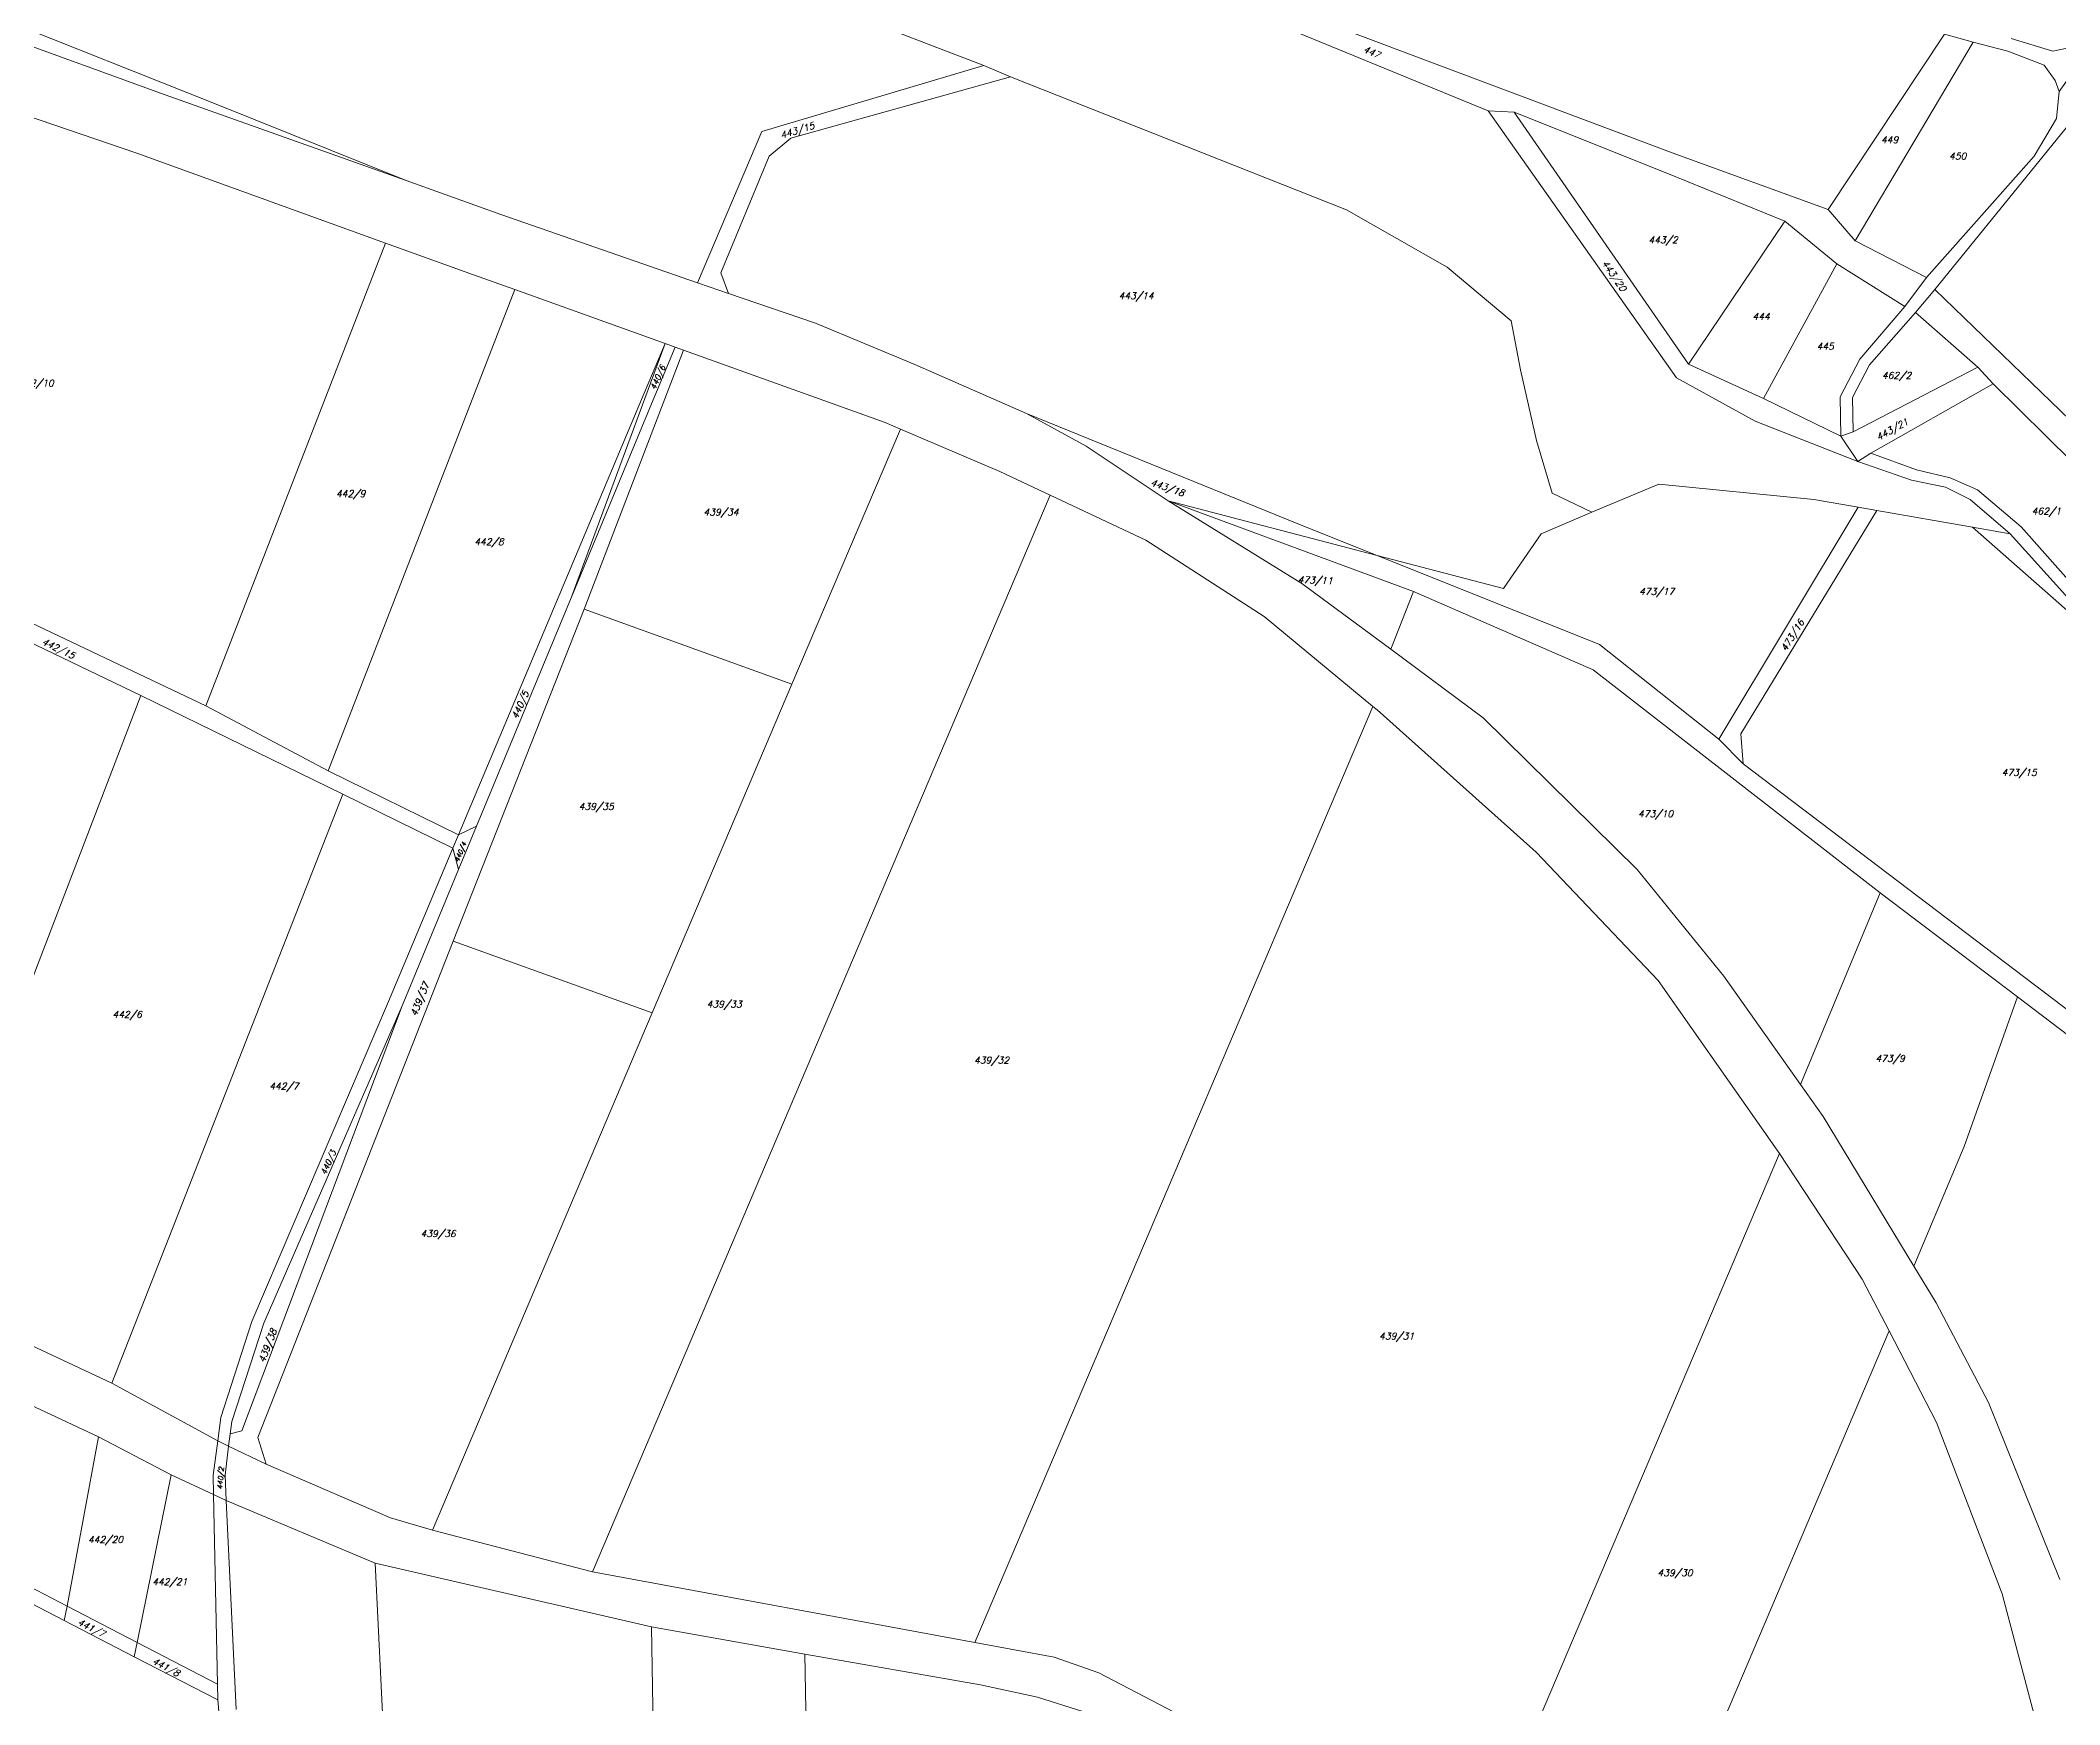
# Model space of a CAD drawing. Header units: millimetres. Extents: x -626414 to -622734, y -1174816 to -1171998.
# Drawn here: x -626152 to -625640, y -1172998 to -1172577 of the extents above; entities that cross this region are included whole.
import ezdxf
from ezdxf.enums import TextEntityAlignment as Align

# ---------------------------------------------------------------- set-up
doc = ezdxf.new("R2010")
doc.units = ezdxf.units.MM
doc.layers.add('Dobrinsko_hranice parcel', color=7, linetype='Continuous', lineweight=0)
doc.layers.add('Dobrinsko_parcelní čísla', color=7, linetype='Continuous', lineweight=0)
doc.styles.add('Style-ITALICS', font='ITALICS.shx')

msp = doc.modelspace()

# ---------------------------------------------------------------- linework, layer by layer
at = {"layer": 'Dobrinsko_hranice parcel', "color": 7, "linetype": 'Continuous', "lineweight": 13}
for p, q in [((-626225.36, -1172545.94), (-626107.93, -1172592.58)), ((-626192.97, -1172564.04), (-626120.43, -1172590.41)), ((-625840.27, -1172566.82), (-625737.42, -1172605.47)), ((-625912.9, -1172582.98), (-625941.11, -1172572.19)), ((-625842.48, -1172570.9), (-625785.07, -1172594.48)), ((-625669.39, -1172575.05), (-625698.82, -1172619.46)), ((-625669.39, -1172575.05), (-625662.05, -1172577.09)), ((-625662.05, -1172577.09), (-625692.01, -1172627.39)), ((-625662.05, -1172577.09), (-625653.31, -1172579.33)), ((-625653.31, -1172579.33), (-625644.04, -1172582.87)), ((-625652.41, -1172576.12), (-625641.86, -1172579.3)), ((-625641.86, -1172579.3), (-625631.38, -1172577.12)), ((-625631.38, -1172577.12), (-625640.24, -1172589.58)), ((-626127.65, -1172605.2), (-626199.44, -1172580.73)), ((-625969.17, -1172599.72), (-625912.9, -1172582.98)), ((-625906.16, -1172585.82), (-625912.9, -1172582.98)), ((-625644.04, -1172582.87), (-625641.3, -1172586.74)), ((-626120.43, -1172590.41), (-626059.34, -1172612.16)), ((-625906.16, -1172585.82), (-625961.81, -1172601.43)), ((-625820.91, -1172619.59), (-625906.16, -1172585.82)), ((-625641.3, -1172586.74), (-625640.24, -1172589.58)), ((-625640.24, -1172589.58), (-625640.93, -1172596.39)), ((-626107.93, -1172592.58), (-626059.34, -1172612.16)), ((-625785.07, -1172594.48), (-625778.46, -1172594.78)), ((-625785.07, -1172594.48), (-625737.31, -1172662.15)), ((-625778.46, -1172594.78), (-625734.21, -1172658.65)), ((-625778.46, -1172594.78), (-625739.72, -1172610.29)), ((-625985.48, -1172638.09), (-625969.17, -1172599.72)), ((-625637.4, -1172597.41), (-625671.81, -1172639.72)), ((-625640.93, -1172596.39), (-625646.64, -1172605.95)), ((-626064.62, -1172627.98), (-626127.65, -1172605.2)), ((-625967.33, -1172605.97), (-625979.58, -1172635.53)), ((-625961.81, -1172601.43), (-625967.33, -1172605.97)), ((-625737.42, -1172605.47), (-625698.82, -1172619.46)), ((-625673.89, -1172636.72), (-625646.64, -1172605.95)), ((-625739.72, -1172610.29), (-625709.82, -1172622.44)), ((-626059.34, -1172612.16), (-626035.34, -1172620.71)), ((-626035.34, -1172620.71), (-625985.48, -1172638.09)), ((-625795.46, -1172634.06), (-625820.91, -1172619.59)), ((-625698.82, -1172619.46), (-625692.01, -1172627.39)), ((-625709.82, -1172622.44), (-625734.21, -1172658.65)), ((-625709.82, -1172622.44), (-625696.63, -1172633.26)), ((-626064.62, -1172627.98), (-626110.1, -1172745.32)), ((-626042.28, -1172636), (-626064.62, -1172627.98)), ((-625692.01, -1172627.39), (-625673.89, -1172636.72)), ((-626031.83, -1172639.75), (-626042.28, -1172636)), ((-625979.58, -1172635.53), (-625977.61, -1172640.78)), ((-625779.21, -1172647.69), (-625795.46, -1172634.06)), ((-625696.63, -1172633.26), (-625715.26, -1172667.35)), ((-625696.63, -1172633.26), (-625679.43, -1172644.05)), ((-626031.83, -1172639.75), (-626079.1, -1172761.75)), ((-625993.72, -1172653.41), (-626031.83, -1172639.75)), ((-625985.48, -1172638.09), (-625982.55, -1172639.11)), ((-625982.55, -1172639.11), (-625977.61, -1172640.78)), ((-625977.61, -1172640.78), (-625955.57, -1172648.25)), ((-625673.89, -1172636.72), (-625679.43, -1172644.05)), ((-625671.81, -1172639.72), (-625676.74, -1172645.59)), ((-625632.6, -1172677.56), (-625671.81, -1172639.72)), ((-625679.43, -1172644.05), (-625690.81, -1172657.4)), ((-625676.74, -1172645.59), (-625688.32, -1172658.87)), ((-625676.74, -1172645.59), (-625660.93, -1172659.47)), ((-625955.57, -1172648.25), (-625930.39, -1172658.74)), ((-625776.88, -1172660.13), (-625779.21, -1172647.69)), ((-626017.49, -1172717.88), (-625993.72, -1172653.41)), ((-625989.01, -1172655.1), (-626014.22, -1172720.8)), ((-625999.69, -1172667.61), (-625993.72, -1172653.41)), ((-625997.13, -1172668.74), (-625991.16, -1172654.33)), ((-625991.16, -1172654.33), (-625993.72, -1172653.41)), ((-625989.01, -1172655.1), (-625991.16, -1172654.33)), ((-625937.94, -1172673.5), (-625989.01, -1172655.1)), ((-625930.39, -1172658.74), (-625902.06, -1172671.15)), ((-625772.77, -1172678.05), (-625776.88, -1172660.13)), ((-625737.31, -1172662.15), (-625717.31, -1172673.09)), ((-625734.21, -1172658.65), (-625715.26, -1172667.35)), ((-625690.81, -1172657.4), (-625695.8, -1172666.92)), ((-625688.32, -1172658.87), (-625692.68, -1172667.1)), ((-625660.93, -1172659.47), (-625692.47, -1172675.82)), ((-625660.93, -1172659.47), (-625657.02, -1172663.69)), ((-625715.26, -1172667.35), (-625695.67, -1172676.96)), ((-625695.8, -1172666.92), (-625695.67, -1172676.96)), ((-625692.68, -1172667.1), (-625692.47, -1172675.82)), ((-625657.02, -1172663.69), (-625688.04, -1172681.2)), ((-625657.02, -1172663.69), (-625636.97, -1172683.43)), ((-626046.11, -1172777.99), (-625999.69, -1172667.61)), ((-626017.49, -1172717.88), (-625997.13, -1172668.74)), ((-625902.06, -1172671.15), (-625886.93, -1172679.5)), ((-625902.06, -1172671.15), (-625830.72, -1172700.19)), ((-625961.53, -1172739.79), (-625934.05, -1172675.15)), ((-625934.05, -1172675.15), (-625937.94, -1172673.5)), ((-625908.87, -1172685.85), (-625934.05, -1172675.15)), ((-625717.31, -1172673.09), (-625691.31, -1172683.34)), ((-625692.47, -1172675.82), (-625695.67, -1172676.96)), ((-625691.31, -1172683.34), (-625695.67, -1172676.96)), ((-625886.93, -1172679.5), (-625866.2, -1172693.34)), ((-625768.78, -1172691.39), (-625772.77, -1172678.05)), ((-625688.04, -1172681.2), (-625691.31, -1172683.34)), ((-625688.04, -1172681.2), (-625676.48, -1172685.42)), ((-626239.42, -1172683.91), (-626110.1, -1172745.32)), ((-625896.04, -1172691.88), (-625908.87, -1172685.85)), ((-625691.31, -1172683.34), (-625677.75, -1172688.07)), ((-625676.48, -1172685.42), (-625667.94, -1172687.45)), ((-625667.94, -1172687.45), (-625660.96, -1172690.57)), ((-625896.04, -1172691.88), (-626012.07, -1172964.79)), ((-625871.84, -1172703.25), (-625896.04, -1172691.88)), ((-625758.73, -1172696.23), (-625768.78, -1172691.39)), ((-625741.77, -1172689.08), (-625758.73, -1172696.23)), ((-625702.47, -1172692.98), (-625741.77, -1172689.08)), ((-625691.25, -1172694.95), (-625702.47, -1172692.98)), ((-625677.75, -1172688.07), (-625669.13, -1172689.86)), ((-625669.13, -1172689.86), (-625662.83, -1172692.99)), ((-625662.83, -1172692.99), (-625652.73, -1172701.7)), ((-625660.96, -1172690.57), (-625649.94, -1172699.92)), ((-625803.96, -1172716.26), (-625866.2, -1172693.34)), ((-625866.2, -1172693.34), (-625832.24, -1172714.27)), ((-625813.17, -1172707.2), (-625866.2, -1172693.34)), ((-625758.73, -1172696.23), (-625771.62, -1172701.66)), ((-625691.25, -1172694.95), (-625726.54, -1172753.76)), ((-625686.51, -1172695.78), (-625721.02, -1172752.34)), ((-625686.51, -1172695.78), (-625691.25, -1172694.95)), ((-625662.28, -1172700.03), (-625686.51, -1172695.78)), ((-625830.72, -1172700.19), (-625813.17, -1172707.2)), ((-625771.62, -1172701.66), (-625781.15, -1172715.57)), ((-625662.28, -1172700.03), (-625630.49, -1172728)), ((-625652.73, -1172701.7), (-625662.28, -1172700.03)), ((-625637.87, -1172718.1), (-625652.73, -1172701.7)), ((-625649.94, -1172699.92), (-625635.31, -1172716.41)), ((-625841.82, -1172722.61), (-625871.84, -1172703.25)), ((-625813.17, -1172707.2), (-625756.83, -1172729.71)), ((-625781.15, -1172715.57), (-625813.17, -1172707.2)), ((-626041.48, -1172775.76), (-626017.49, -1172717.88)), ((-625832.24, -1172714.27), (-625809.74, -1172730.95)), ((-625809.74, -1172730.95), (-625803.96, -1172716.26)), ((-625758.43, -1172736.16), (-625803.96, -1172716.26)), ((-626014.22, -1172720.8), (-626047.39, -1172804.91)), ((-626014.22, -1172720.8), (-625961.53, -1172739.79)), ((-625814.24, -1172745.41), (-625841.82, -1172722.61)), ((-626126.58, -1172742.7), (-626159.85, -1172726.67)), ((-625809.74, -1172730.95), (-625786.33, -1172748.31)), ((-625756.83, -1172729.71), (-625726.54, -1172753.76)), ((-625685.63, -1172792.66), (-625758.43, -1172736.16)), ((-626126.58, -1172742.7), (-626184.43, -1172893.27)), ((-626075.38, -1172767.68), (-626126.58, -1172742.7)), ((-625996.95, -1172823.09), (-625961.53, -1172739.79)), ((-626110.1, -1172745.32), (-626079.1, -1172761.75)), ((-625915.15, -1172982.73), (-625814.24, -1172745.41)), ((-625813.18, -1172746.28), (-625814.24, -1172745.41)), ((-625772.88, -1172782.36), (-625813.18, -1172746.28)), ((-625786.33, -1172748.31), (-625747.29, -1172786.79)), ((-625726.54, -1172753.76), (-625720.41, -1172760)), ((-625721.02, -1172752.34), (-625720.41, -1172760)), ((-626079.1, -1172761.75), (-626046.11, -1172777.99)), ((-625720.41, -1172760), (-625603.13, -1172848.99)), ((-626075.38, -1172767.68), (-626133.99, -1172916.97)), ((-626047.5, -1172781.32), (-626075.38, -1172767.68)), ((-626047.5, -1172781.32), (-626046.11, -1172777.99)), ((-626046.11, -1172777.99), (-626041.48, -1172775.76)), ((-626046.04, -1172786.78), (-626041.48, -1172775.76)), ((-626063.85, -1172820.19), (-626047.5, -1172781.32)), ((-626046.04, -1172786.78), (-626047.5, -1172781.32)), ((-625741.98, -1172814.89), (-625772.88, -1172782.36)), ((-626060.37, -1172821.36), (-626046.04, -1172786.78)), ((-625747.29, -1172786.79), (-625725.3, -1172813.77)), ((-625685.63, -1172792.66), (-625705.87, -1172841.27)), ((-625650.83, -1172819.07), (-625685.63, -1172792.66)), ((-626047.39, -1172804.91), (-626096.99, -1172930.72)), ((-626047.39, -1172804.91), (-625996.95, -1172823.09)), ((-625711.16, -1172858.75), (-625741.98, -1172814.89)), ((-625725.3, -1172813.77), (-625705.87, -1172841.27)), ((-626098.43, -1172901.31), (-626063.85, -1172820.19)), ((-625664.39, -1172856.98), (-625650.83, -1172819.07)), ((-625606.37, -1172852.81), (-625650.83, -1172819.07)), ((-626100.98, -1172929.02), (-626060.37, -1172821.36)), ((-626095.39, -1172901.8), (-626060.37, -1172821.36)), ((-626052.7, -1172954.23), (-625996.95, -1172823.09)), ((-625705.87, -1172841.27), (-625700.12, -1172849.41)), ((-625700.12, -1172849.41), (-625677.1, -1172887.29)), ((-625711.16, -1172858.75), (-625790.67, -1173045.75)), ((-625690.19, -1172890.62), (-625711.16, -1172858.75)), ((-625677.1, -1172887.29), (-625664.39, -1172856.98)), ((-625677.1, -1172887.29), (-625671.44, -1172896.59)), ((-625683.39, -1172903.71), (-625690.19, -1172890.62)), ((-626184.43, -1172893.27), (-626133.99, -1172916.97)), ((-625671.44, -1172896.59), (-625658.21, -1172921.89)), ((-626106.34, -1172925.71), (-626098.43, -1172901.31)), ((-626103.58, -1172926.68), (-626095.39, -1172901.8)), ((-625754.83, -1173071.74), (-625683.39, -1172903.71)), ((-625671.36, -1172926.9), (-625683.39, -1172903.71)), ((-626133.99, -1172916.97), (-626107.12, -1172931.6)), ((-626137.32, -1172930.58), (-626163.38, -1172918.38)), ((-625658.21, -1172921.89), (-625640.14, -1172966.72)), ((-626107.12, -1172931.6), (-626106.34, -1172925.71)), ((-626103.97, -1172929.83), (-626103.58, -1172926.68)), ((-625654.69, -1172970.39), (-625671.36, -1172926.9)), ((-626137.32, -1172930.58), (-626145.32, -1172973.48)), ((-626118.92, -1172940.23), (-626137.32, -1172930.58)), ((-626108.26, -1172940.28), (-626107.12, -1172931.6)), ((-626104.35, -1172932.94), (-626107.12, -1172931.6)), ((-626105.26, -1172940.29), (-626104.35, -1172932.94)), ((-626104.35, -1172932.94), (-626103.97, -1172929.83)), ((-626094.85, -1172937.53), (-626104.35, -1172932.94)), ((-626103.97, -1172929.83), (-626100.98, -1172929.02)), ((-626096.99, -1172930.72), (-626094.85, -1172937.53)), ((-626063.28, -1172951.13), (-626094.85, -1172937.53)), ((-626118.92, -1172940.23), (-626127.56, -1172982.7)), ((-626108.16, -1172945.21), (-626118.92, -1172940.23)), ((-626108.16, -1172945.21), (-626108.26, -1172940.28)), ((-626104.96, -1172946.69), (-626105.26, -1172940.29)), ((-626104.96, -1172946.69), (-626108.16, -1172945.21)), ((-626107.15, -1172993.28), (-626108.16, -1172945.21)), ((-626102.45, -1172999.66), (-626104.96, -1172946.69)), ((-626067.21, -1172962.59), (-626104.96, -1172946.69)), ((-626052.7, -1172954.23), (-626063.28, -1172951.13)), ((-626012.07, -1172964.79), (-626052.7, -1172954.23)), ((-626146.01, -1172977.15), (-626171.24, -1172964.11)), ((-626170.6, -1172960.37), (-626145.32, -1172973.48)), ((-626067.21, -1172962.59), (-625997.13, -1172978.75)), ((-626067.21, -1172962.59), (-626059.35, -1173125.31)), ((-625915.15, -1172982.73), (-626012.07, -1172964.79)), ((-626145.32, -1172973.48), (-626146.01, -1172977.15)), ((-626145.32, -1172973.48), (-626127.56, -1172982.7)), ((-625645.13, -1173006.75), (-625654.69, -1172970.39)), ((-626128.29, -1172986.31), (-626146.01, -1172977.15)), ((-625997.13, -1172978.75), (-625958.24, -1172985.7)), ((-625997.13, -1172978.75), (-625994.82, -1173124.98)), ((-626127.56, -1172982.7), (-626128.29, -1172986.31)), ((-626127.56, -1172982.7), (-626107.15, -1172993.28)), ((-625895.04, -1172986.44), (-625915.15, -1172982.73)), ((-626107.07, -1172997.28), (-626128.29, -1172986.31)), ((-625958.24, -1172985.7), (-625956.07, -1173124.06)), ((-625958.24, -1172985.7), (-625913.74, -1172993.47)), ((-625883.71, -1172990.41), (-625895.04, -1172986.44)), ((-626107.07, -1172997.28), (-626107.15, -1172993.28)), ((-625913.74, -1172993.47), (-625899.33, -1172996.58)), ((-625837.5, -1173014.49), (-625883.71, -1172990.41)), ((-626105.85, -1173011.65), (-626107.07, -1172997.28)), ((-625899.33, -1172996.58), (-625887.58, -1173000.3))]:
    msp.add_line(p, q, dxfattribs=at)

# ---------------------------------------------------------------- texts
at = {"layer": 'Dobrinsko_parcelní čísla', "color": 7, "linetype": 'Continuous', "lineweight": 0, "style": 'Style-ITALICS'}
for s, height, rotation, p in [('447', 1.7, 336, (-625814.912, -1172580.308)), ('443/15', 1.7, 17, (-625959.925, -1172600.226)), ('443/20', 1.7, 304, (-625753.782, -1172636.727)), ('440/6', 1.5, 66, (-625994.867, -1172662.372)), ('443/21', 1.7, 29, (-625682.173, -1172675.951)), ('443/18', 1.7, 341, (-625866.598, -1172690.781)), ('473/11', 1.7, 358, (-625828.914, -1172714.304)), ('473/16', 1.7, 58, (-625707.169, -1172727.875)), ('442/15', 1.7, 334, (-626147.856, -1172731.511)), ('440/5', 1.7, 66, (-626029.661, -1172745.422)), ('440/4', 1.2, 68, (-626045.041, -1172782.592)), ('439/37', 1.7, 68, (-626055.105, -1172819.999)), ('440/3', 1.5, 66, (-626078.397, -1172861.362)), ('439/38', 1.7, 69, (-626093.683, -1172907.792)), ('440/2', 1.3, 86, (-626105.755, -1172941.142)), ('441/7', 1.7, 333, (-626139.542, -1172979.758)), ('441/8', 1.7, 332, (-626120.639, -1172989.655))]:
    msp.add_text(s, height=height, rotation=rotation, dxfattribs=at).set_placement(p, align=Align.CENTER)
for s, p in [('449', (-625683.25, -1172602.645)), ('450', (-625666, -1172606.775)), ('443/2', (-625740.68, -1172628.025)), ('443/14', (-625874.29, -1172642.205)), ('444', (-625715.84, -1172647.425)), ('445', (-625699.59, -1172654.995)), ('462/2', (-625681.5, -1172662.365)), ('442/10', (-626153.15, -1172664.315)), ('442/9', (-626073.42, -1172692.355)), ('439/34', (-625979.52, -1172697.015)), ('462/1', (-625643.54, -1172696.785)), ('442/8', (-626038.34, -1172704.535)), ('473/17', (-625742.31, -1172717.155)), ('473/15', (-625650.43, -1172763.015)), ('439/35', (-626011.16, -1172771.645)), ('473/10', (-625742.59, -1172773.495)), ('439/33', (-625978.71, -1172821.755)), ('442/6', (-626130.07, -1172824.355)), ('439/32', (-625910.94, -1172835.965)), ('473/9', (-625683.13, -1172835.505)), ('442/7', (-626090.33, -1172842.525)), ('439/36', (-626051.25, -1172879.915)), ('439/31', (-625808.24, -1172905.885)), ('442/20', (-626135.57, -1172957.475)), ('439/30', (-625737.66, -1172965.875)), ('442/21', (-626119.27, -1172968.155))]:
    msp.add_text(s, height=1.7, dxfattribs=at).set_placement(p, align=Align.CENTER)

doc.saveas('drawing.dxf')
